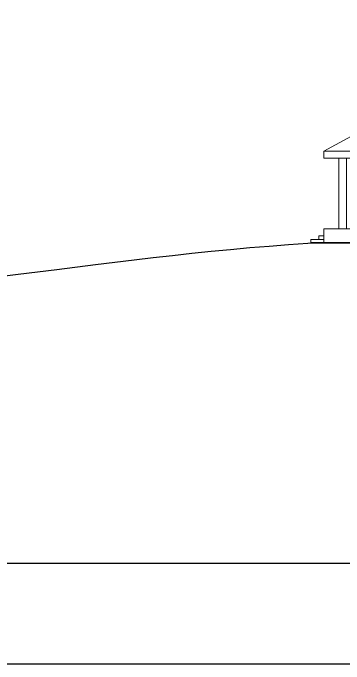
# Model space of a CAD drawing. Header units: millimetres. Extents: x 5120 to 139804, y 58760 to 112961.
# Drawn here: x 44090 to 57865, y 58760 to 85865 of the extents above; entities that cross this region are included whole.
import ezdxf

# ---------------------------------------------------------------- set-up
doc = ezdxf.new("R2010")
doc.units = ezdxf.units.MM
doc.layers.add('GROUND', color=7, linetype='Continuous')
doc.layers.add('SHIKARKHANA', color=7, linetype='Continuous')

msp = doc.modelspace()

# ---------------------------------------------------------------- linework, layer by layer
msp.add_lwpolyline([(5120, 58760), (139804, 58760), (139804, 112961), (5120, 112961)], close=True)
at = {"layer": 'GROUND'}
for p, q in [((56492, 76295), (83064, 76260)), ((26641, 62963), (128916, 62963))]:
    msp.add_line(p, q, dxfattribs=at)
at = {"layer": 'GROUND', "color": 7, "lineweight": 25}
msp.add_lwpolyline([(26641, 72963), (29852, 73353), (31456, 73543), (33062, 73732), (34669, 73916), (36275, 74096), (39490, 74445), (41097, 74623), (42703, 74805), (43508, 74898), (44310, 74993), (45916, 75190), (47521, 75389), (49127, 75586), (49929, 75681), (50732, 75772), (51536, 75861), (52338, 75945), (53142, 76024), (53947, 76096), (54751, 76163), (55555, 76227), (56362, 76286), (56492, 76295)], dxfattribs=at)
at = {"layer": 'SHIKARKHANA'}
msp.add_line((62161, 76294), (56484, 76294), dxfattribs=at)
at = {"layer": 'SHIKARKHANA', "color": 7, "lineweight": 9}
for points in [[(60122, 81797), (57026, 80115), (59776, 80115), (61195, 81797), (60122, 81797), (60122, 83346), (60983, 83346)], [(79861, 81590), (79867, 81590), (82582, 80115), (81579, 80115), (77410, 80115), (59776, 80115), (59776, 79819), (57026, 79819)], [(57646, 79819), (57026, 79819), (57026, 80115)], [(57967, 79819), (57967, 76880), (58037, 76880), (57646, 76880), (57646, 79819), (57044, 79819), (59799, 79819), (59776, 79819)], [(57026, 76880), (57026, 76586), (57026, 76294)], [(57448, 76880), (57026, 76880), (59776, 76880), (67500, 76880), (67618, 76880), (69729, 76880), (69611, 76880), (77410, 76880), (81579, 76880), (81864, 76880), (81288, 76880), (81721, 76880), (82297, 76880), (82582, 76880), (81625, 76880), (81601, 76880)], [(56484, 76294), (56484, 76439)], [(56822, 76439), (56822, 76586), (57026, 76586)]]:
    msp.add_lwpolyline(points, dxfattribs=at)
msp.add_lwpolyline([(56822, 76439), (56484, 76439), (57026, 76439)], close=True, dxfattribs=at)

doc.saveas('drawing.dxf')
